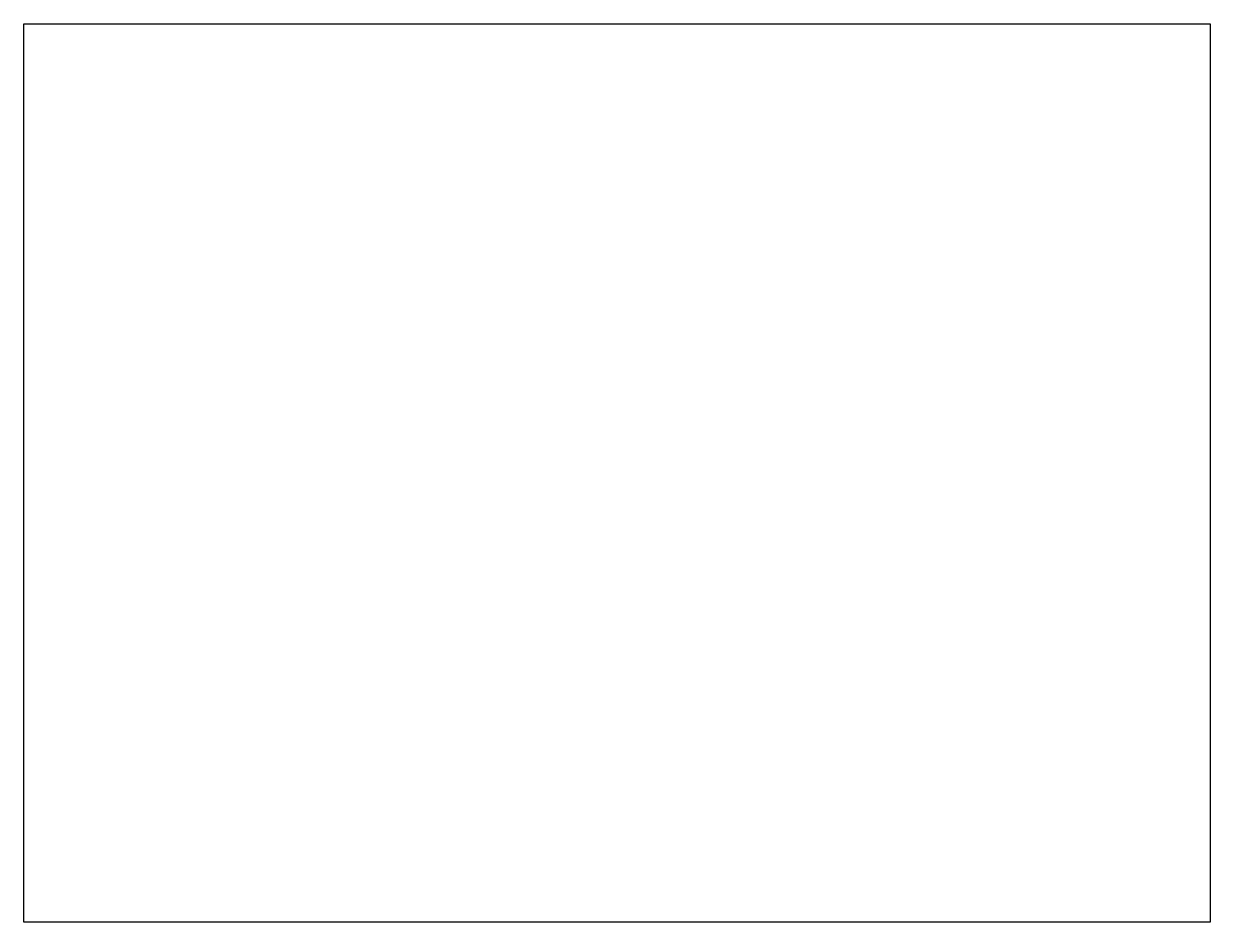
# Model space of a CAD drawing. Header units: inches. Extents: x 35 to 68, y 19 to 44.
import ezdxf

# ---------------------------------------------------------------- set-up
doc = ezdxf.new("R2010")
doc.units = ezdxf.units.IN
doc.layers.get('0').update_dxf_attribs({"lineweight": 25, "true_color": 0xffffff})

# ---------------------------------------------------------------- blocks, each defined once
blk = doc.blocks.new('block 1')
for p, q in [((-10, 18), (23, 18)), ((-10, -7), (-10, 18)), ((23, 18), (23, -7)), ((23, -7), (-10, -7))]:
    blk.add_line(p, q)

msp = doc.modelspace()

# ---------------------------------------------------------------- block references
msp.add_blockref('block 1', (45, 26))

doc.saveas('drawing.dxf')
